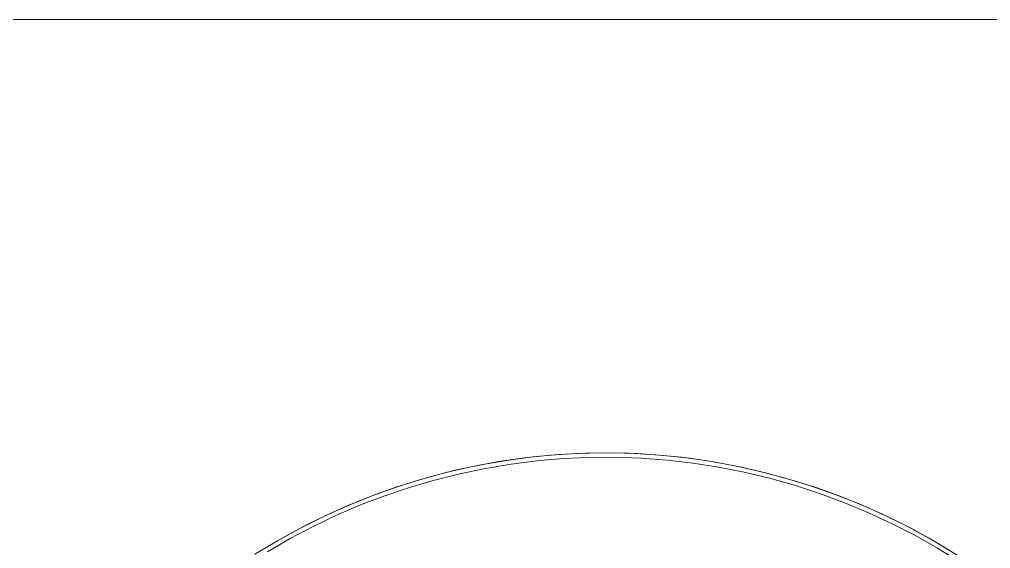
# Model space of a CAD drawing. Header units: millimetres. Extents: x -22227 to 20164, y 15335 to 61747.
# Drawn here: x -5887.4 to -5441.7, y 61504 to 61746.9 of the extents above; entities that cross this region are included whole.
import ezdxf

# ---------------------------------------------------------------- set-up
doc = ezdxf.new("R2010")
doc.units = ezdxf.units.MM
doc.layers.add('M-EQPM', color=7, linetype='Continuous', lineweight=5)

# ---------------------------------------------------------------- blocks, each defined once
blk = doc.blocks.new('DanNong_VRV - OD-A-1-1235631-MẶT BẰNG BỐ TRÍ THIẾT BỊ')
at = {"layer": 'M-EQPM'}
for p, q in [((-885, 688.22), (655, 688.22)), ((-885, 688.22), (655, 688.22)), ((-876.43, 688.22), (655, 688.22)), ((-846.87, 688.22), (616.87, 688.22)), ((-846.87, 688.22), (585, 688.22)), ((616.87, 688.22), (-846.87, 688.22)), ((616.87, 688.22), (-846.87, 688.22)), ((616.87, 688.22), (-846.87, 688.22)), ((616.87, 688.22), (-846.87, 688.22)), ((616.87, 688.22), (-846.87, 688.22)), ((616.87, 688.22), (-846.87, 688.22)), ((616.87, 688.22), (-846.87, 688.22)), ((616.87, 688.22), (-846.87, 688.22)), ((616.87, 688.22), (-846.87, 688.22)), ((616.87, 688.22), (-846.87, 688.22)), ((-688.5, 688.22), (515.5, 688.22))]:
    blk.add_line(p, q, dxfattribs=at)
at = {"layer": 'M-EQPM', "flags": 128}
for points in [[(371.42, 443.85), (361.07, 450), (350.48, 455.74), (339.67, 461.04), (328.66, 465.91), (317.46, 470.33), (306.1, 474.3), (294.58, 477.81), (282.94, 480.87), (271.18, 483.45), (259.32, 485.56), (247.4, 487.19), (235.41, 488.35), (223.39, 489.03), (211.35, 489.22), (199.32, 488.93), (187.3, 488.17), (175.33, 486.92), (163.41, 485.19), (151.58, 482.99), (139.84, 480.32), (128.22, 477.18), (116.73, 473.58), (105.39, 469.52), (94.23, 465.01), (83.26, 460.06), (72.49, 454.68), (61.95, 448.87), (51.64, 442.64)], [(371.42, 443.85), (361.07, 450), (350.48, 455.74), (339.67, 461.04), (328.66, 465.91), (317.46, 470.33), (306.1, 474.3), (294.58, 477.81), (282.94, 480.87), (271.18, 483.45), (259.32, 485.56), (247.4, 487.19), (235.41, 488.35), (223.39, 489.03), (211.35, 489.22), (199.32, 488.93), (187.3, 488.17), (175.33, 486.92), (163.41, 485.19), (151.58, 482.99), (139.84, 480.32), (128.22, 477.18), (116.73, 473.58), (105.39, 469.52), (94.23, 465.01), (83.26, 460.06), (72.49, 454.68), (61.95, 448.87), (51.64, 442.64)], [(374.62, 441.83), (364.35, 448.11), (353.84, 453.98), (343.1, 459.42), (332.15, 464.42), (321.01, 468.98), (309.69, 473.1), (298.22, 476.76), (286.61, 479.96), (274.89, 482.69), (263.06, 484.95), (251.16, 486.73), (239.19, 488.04), (227.18, 488.86), (215.14, 489.21), (203.11, 489.08), (191.08, 488.46), (179.09, 487.36), (167.16, 485.79), (155.29, 483.74), (143.52, 481.21), (131.86, 478.22), (120.33, 474.76), (108.94, 470.85), (97.73, 466.48), (86.69, 461.67), (75.86, 456.42), (65.24, 450.74), (54.86, 444.64)], [(57.39, 443.84), (67.74, 449.84), (78.32, 455.42), (89.11, 460.57), (100.1, 465.29), (111.27, 469.56), (122.6, 473.39), (134.07, 476.75), (145.68, 479.66), (157.38, 482.1), (169.18, 484.07), (181.04, 485.56), (192.96, 486.58), (204.91, 487.13), (216.87, 487.19), (228.82, 486.78), (240.74, 485.89), (252.62, 484.52), (264.44, 482.68), (276.17, 480.36), (287.81, 477.58), (299.32, 474.34), (310.69, 470.64), (321.9, 466.49), (332.94, 461.89), (343.79, 456.85), (354.43, 451.39), (364.84, 445.5), (375.01, 439.21)], [(57.39, 443.84), (67.74, 449.84), (78.32, 455.42), (89.11, 460.57), (100.1, 465.29), (111.27, 469.56), (122.6, 473.39), (134.07, 476.75), (145.68, 479.66), (157.38, 482.1), (169.18, 484.07), (181.04, 485.56), (192.96, 486.58), (204.91, 487.13), (216.87, 487.19), (228.82, 486.78), (240.74, 485.89), (252.62, 484.52), (264.44, 482.68), (276.17, 480.36), (287.81, 477.58), (299.32, 474.34), (310.69, 470.64), (321.9, 466.49), (332.94, 461.89), (343.79, 456.85), (354.43, 451.39), (364.84, 445.5), (375.01, 439.21)], [(57.39, 443.84), (67.74, 449.84), (78.32, 455.42), (89.11, 460.57), (100.1, 465.29), (111.27, 469.56), (122.6, 473.39), (134.07, 476.75), (145.68, 479.66), (157.38, 482.1), (169.18, 484.07), (181.04, 485.56), (192.96, 486.58), (204.91, 487.13), (216.87, 487.19), (228.82, 486.78), (240.74, 485.89), (252.62, 484.52), (264.44, 482.68), (276.17, 480.36), (287.81, 477.58), (299.32, 474.34), (310.69, 470.64), (321.9, 466.49), (332.94, 461.89), (343.79, 456.85), (354.43, 451.39), (364.84, 445.5), (375.01, 439.21)]]:
    blk.add_lwpolyline(points, dxfattribs=at)
blk = doc.blocks.new('DanNong_VRV - OD-A-1-V165-MẶT BẰNG BỐ TRÍ THIẾT BỊ')
at = {"layer": 'M-EQPM'}
for p, q in [((-885, 688.22), (655, 688.22)), ((-885, 688.22), (655, 688.22)), ((-876.43, 688.22), (655, 688.22)), ((-846.87, 688.22), (616.87, 688.22)), ((-846.87, 688.22), (585, 688.22)), ((616.87, 688.22), (-846.87, 688.22)), ((616.87, 688.22), (-846.87, 688.22)), ((616.87, 688.22), (-846.87, 688.22)), ((616.87, 688.22), (-846.87, 688.22)), ((616.87, 688.22), (-846.87, 688.22)), ((616.87, 688.22), (-846.87, 688.22)), ((616.87, 688.22), (-846.87, 688.22)), ((616.87, 688.22), (-846.87, 688.22)), ((616.87, 688.22), (-846.87, 688.22)), ((616.87, 688.22), (-846.87, 688.22)), ((-688.5, 688.22), (515.5, 688.22))]:
    blk.add_line(p, q, dxfattribs=at)
at = {"layer": 'M-EQPM', "flags": 128}
for points in [[(371.42, 443.85), (361.07, 450), (350.48, 455.74), (339.67, 461.04), (328.66, 465.91), (317.46, 470.33), (306.1, 474.3), (294.58, 477.81), (282.94, 480.87), (271.18, 483.45), (259.32, 485.56), (247.4, 487.19), (235.41, 488.35), (223.39, 489.03), (211.35, 489.22), (199.32, 488.93), (187.3, 488.17), (175.33, 486.92), (163.41, 485.19), (151.58, 482.99), (139.84, 480.32), (128.22, 477.18), (116.73, 473.58), (105.39, 469.52), (94.23, 465.01), (83.26, 460.06), (72.49, 454.68), (61.95, 448.87), (51.64, 442.64)], [(371.42, 443.85), (361.07, 450), (350.48, 455.74), (339.67, 461.04), (328.66, 465.91), (317.46, 470.33), (306.1, 474.3), (294.58, 477.81), (282.94, 480.87), (271.18, 483.45), (259.32, 485.56), (247.4, 487.19), (235.41, 488.35), (223.39, 489.03), (211.35, 489.22), (199.32, 488.93), (187.3, 488.17), (175.33, 486.92), (163.41, 485.19), (151.58, 482.99), (139.84, 480.32), (128.22, 477.18), (116.73, 473.58), (105.39, 469.52), (94.23, 465.01), (83.26, 460.06), (72.49, 454.68), (61.95, 448.87), (51.64, 442.64)], [(374.62, 441.83), (364.35, 448.11), (353.84, 453.98), (343.1, 459.42), (332.15, 464.42), (321.01, 468.98), (309.69, 473.1), (298.22, 476.76), (286.61, 479.96), (274.89, 482.69), (263.06, 484.95), (251.16, 486.73), (239.19, 488.04), (227.18, 488.86), (215.14, 489.21), (203.11, 489.08), (191.08, 488.46), (179.09, 487.36), (167.16, 485.79), (155.29, 483.74), (143.52, 481.21), (131.86, 478.22), (120.33, 474.76), (108.94, 470.85), (97.73, 466.48), (86.69, 461.67), (75.86, 456.42), (65.24, 450.74), (54.86, 444.64)], [(57.39, 443.84), (67.74, 449.84), (78.32, 455.42), (89.11, 460.57), (100.1, 465.29), (111.27, 469.56), (122.6, 473.39), (134.07, 476.75), (145.68, 479.66), (157.38, 482.1), (169.18, 484.07), (181.04, 485.56), (192.96, 486.58), (204.91, 487.13), (216.87, 487.19), (228.82, 486.78), (240.74, 485.89), (252.62, 484.52), (264.44, 482.68), (276.17, 480.36), (287.81, 477.58), (299.32, 474.34), (310.69, 470.64), (321.9, 466.49), (332.94, 461.89), (343.79, 456.85), (354.43, 451.39), (364.84, 445.5), (375.01, 439.21)], [(57.39, 443.84), (67.74, 449.84), (78.32, 455.42), (89.11, 460.57), (100.1, 465.29), (111.27, 469.56), (122.6, 473.39), (134.07, 476.75), (145.68, 479.66), (157.38, 482.1), (169.18, 484.07), (181.04, 485.56), (192.96, 486.58), (204.91, 487.13), (216.87, 487.19), (228.82, 486.78), (240.74, 485.89), (252.62, 484.52), (264.44, 482.68), (276.17, 480.36), (287.81, 477.58), (299.32, 474.34), (310.69, 470.64), (321.9, 466.49), (332.94, 461.89), (343.79, 456.85), (354.43, 451.39), (364.84, 445.5), (375.01, 439.21)], [(57.39, 443.84), (67.74, 449.84), (78.32, 455.42), (89.11, 460.57), (100.1, 465.29), (111.27, 469.56), (122.6, 473.39), (134.07, 476.75), (145.68, 479.66), (157.38, 482.1), (169.18, 484.07), (181.04, 485.56), (192.96, 486.58), (204.91, 487.13), (216.87, 487.19), (228.82, 486.78), (240.74, 485.89), (252.62, 484.52), (264.44, 482.68), (276.17, 480.36), (287.81, 477.58), (299.32, 474.34), (310.69, 470.64), (321.9, 466.49), (332.94, 461.89), (343.79, 456.85), (354.43, 451.39), (364.84, 445.5), (375.01, 439.21)]]:
    blk.add_lwpolyline(points, dxfattribs=at)
blk = doc.blocks.new('DanNong_VRV - OD-A-1-V174-MẶT BẰNG BỐ TRÍ THIẾT BỊ')
at = {"layer": 'M-EQPM'}
for p, q in [((-885, 688.22), (655, 688.22)), ((-885, 688.22), (655, 688.22)), ((-885, 688.22), (655, 688.22)), ((-885, 688.22), (655, 688.22)), ((-876.43, 688.22), (655, 688.22)), ((-876.43, 688.22), (655, 688.22)), ((-846.87, 688.22), (616.87, 688.22)), ((-846.87, 688.22), (585, 688.22)), ((616.87, 688.22), (-846.87, 688.22)), ((616.87, 688.22), (-846.87, 688.22)), ((616.87, 688.22), (-846.87, 688.22)), ((616.87, 688.22), (-846.87, 688.22)), ((616.87, 688.22), (-846.87, 688.22)), ((616.87, 688.22), (-846.87, 688.22)), ((616.87, 688.22), (-846.87, 688.22)), ((616.87, 688.22), (-846.87, 688.22)), ((616.87, 688.22), (-846.87, 688.22)), ((616.87, 688.22), (-846.87, 688.22)), ((-846.87, 688.22), (616.87, 688.22)), ((-846.87, 688.22), (585, 688.22)), ((616.87, 688.22), (-846.87, 688.22)), ((616.87, 688.22), (-846.87, 688.22)), ((616.87, 688.22), (-846.87, 688.22)), ((616.87, 688.22), (-846.87, 688.22)), ((616.87, 688.22), (-846.87, 688.22)), ((616.87, 688.22), (-846.87, 688.22)), ((616.87, 688.22), (-846.87, 688.22)), ((616.87, 688.22), (-846.87, 688.22)), ((616.87, 688.22), (-846.87, 688.22)), ((616.87, 688.22), (-846.87, 688.22)), ((-688.5, 688.22), (515.5, 688.22)), ((-688.5, 688.22), (515.5, 688.22))]:
    blk.add_line(p, q, dxfattribs=at)
at = {"layer": 'M-EQPM', "flags": 128}
for points in [[(371.42, 443.85), (361.07, 450), (350.48, 455.74), (339.67, 461.04), (328.66, 465.91), (317.46, 470.33), (306.1, 474.3), (294.58, 477.81), (282.94, 480.87), (271.18, 483.45), (259.32, 485.56), (247.4, 487.19), (235.41, 488.35), (223.39, 489.03), (211.35, 489.22), (199.32, 488.93), (187.3, 488.17), (175.33, 486.92), (163.41, 485.19), (151.58, 482.99), (139.84, 480.32), (128.22, 477.18), (116.73, 473.58), (105.39, 469.52), (94.23, 465.01), (83.26, 460.06), (72.49, 454.68), (61.95, 448.87), (51.64, 442.64)], [(371.42, 443.85), (361.07, 450), (350.48, 455.74), (339.67, 461.04), (328.66, 465.91), (317.46, 470.33), (306.1, 474.3), (294.58, 477.81), (282.94, 480.87), (271.18, 483.45), (259.32, 485.56), (247.4, 487.19), (235.41, 488.35), (223.39, 489.03), (211.35, 489.22), (199.32, 488.93), (187.3, 488.17), (175.33, 486.92), (163.41, 485.19), (151.58, 482.99), (139.84, 480.32), (128.22, 477.18), (116.73, 473.58), (105.39, 469.52), (94.23, 465.01), (83.26, 460.06), (72.49, 454.68), (61.95, 448.87), (51.64, 442.64)], [(371.42, 443.85), (361.07, 450), (350.48, 455.74), (339.67, 461.04), (328.66, 465.91), (317.46, 470.33), (306.1, 474.3), (294.58, 477.81), (282.94, 480.87), (271.18, 483.45), (259.32, 485.56), (247.4, 487.19), (235.41, 488.35), (223.39, 489.03), (211.35, 489.22), (199.32, 488.93), (187.3, 488.17), (175.33, 486.92), (163.41, 485.19), (151.58, 482.99), (139.84, 480.32), (128.22, 477.18), (116.73, 473.58), (105.39, 469.52), (94.23, 465.01), (83.26, 460.06), (72.49, 454.68), (61.95, 448.87), (51.64, 442.64)], [(371.42, 443.85), (361.07, 450), (350.48, 455.74), (339.67, 461.04), (328.66, 465.91), (317.46, 470.33), (306.1, 474.3), (294.58, 477.81), (282.94, 480.87), (271.18, 483.45), (259.32, 485.56), (247.4, 487.19), (235.41, 488.35), (223.39, 489.03), (211.35, 489.22), (199.32, 488.93), (187.3, 488.17), (175.33, 486.92), (163.41, 485.19), (151.58, 482.99), (139.84, 480.32), (128.22, 477.18), (116.73, 473.58), (105.39, 469.52), (94.23, 465.01), (83.26, 460.06), (72.49, 454.68), (61.95, 448.87), (51.64, 442.64)], [(374.62, 441.83), (364.35, 448.11), (353.84, 453.98), (343.1, 459.42), (332.15, 464.42), (321.01, 468.98), (309.69, 473.1), (298.22, 476.76), (286.61, 479.96), (274.89, 482.69), (263.06, 484.95), (251.16, 486.73), (239.19, 488.04), (227.18, 488.86), (215.14, 489.21), (203.11, 489.08), (191.08, 488.46), (179.09, 487.36), (167.16, 485.79), (155.29, 483.74), (143.52, 481.21), (131.86, 478.22), (120.33, 474.76), (108.94, 470.85), (97.73, 466.48), (86.69, 461.67), (75.86, 456.42), (65.24, 450.74), (54.86, 444.64)], [(374.62, 441.83), (364.35, 448.11), (353.84, 453.98), (343.1, 459.42), (332.15, 464.42), (321.01, 468.98), (309.69, 473.1), (298.22, 476.76), (286.61, 479.96), (274.89, 482.69), (263.06, 484.95), (251.16, 486.73), (239.19, 488.04), (227.18, 488.86), (215.14, 489.21), (203.11, 489.08), (191.08, 488.46), (179.09, 487.36), (167.16, 485.79), (155.29, 483.74), (143.52, 481.21), (131.86, 478.22), (120.33, 474.76), (108.94, 470.85), (97.73, 466.48), (86.69, 461.67), (75.86, 456.42), (65.24, 450.74), (54.86, 444.64)], [(57.39, 443.84), (67.74, 449.84), (78.32, 455.42), (89.11, 460.57), (100.1, 465.29), (111.27, 469.56), (122.6, 473.39), (134.07, 476.75), (145.68, 479.66), (157.38, 482.1), (169.18, 484.07), (181.04, 485.56), (192.96, 486.58), (204.91, 487.13), (216.87, 487.19), (228.82, 486.78), (240.74, 485.89), (252.62, 484.52), (264.44, 482.68), (276.17, 480.36), (287.81, 477.58), (299.32, 474.34), (310.69, 470.64), (321.9, 466.49), (332.94, 461.89), (343.79, 456.85), (354.43, 451.39), (364.84, 445.5), (375.01, 439.21)], [(57.39, 443.84), (67.74, 449.84), (78.32, 455.42), (89.11, 460.57), (100.1, 465.29), (111.27, 469.56), (122.6, 473.39), (134.07, 476.75), (145.68, 479.66), (157.38, 482.1), (169.18, 484.07), (181.04, 485.56), (192.96, 486.58), (204.91, 487.13), (216.87, 487.19), (228.82, 486.78), (240.74, 485.89), (252.62, 484.52), (264.44, 482.68), (276.17, 480.36), (287.81, 477.58), (299.32, 474.34), (310.69, 470.64), (321.9, 466.49), (332.94, 461.89), (343.79, 456.85), (354.43, 451.39), (364.84, 445.5), (375.01, 439.21)], [(57.39, 443.84), (67.74, 449.84), (78.32, 455.42), (89.11, 460.57), (100.1, 465.29), (111.27, 469.56), (122.6, 473.39), (134.07, 476.75), (145.68, 479.66), (157.38, 482.1), (169.18, 484.07), (181.04, 485.56), (192.96, 486.58), (204.91, 487.13), (216.87, 487.19), (228.82, 486.78), (240.74, 485.89), (252.62, 484.52), (264.44, 482.68), (276.17, 480.36), (287.81, 477.58), (299.32, 474.34), (310.69, 470.64), (321.9, 466.49), (332.94, 461.89), (343.79, 456.85), (354.43, 451.39), (364.84, 445.5), (375.01, 439.21)], [(57.39, 443.84), (67.74, 449.84), (78.32, 455.42), (89.11, 460.57), (100.1, 465.29), (111.27, 469.56), (122.6, 473.39), (134.07, 476.75), (145.68, 479.66), (157.38, 482.1), (169.18, 484.07), (181.04, 485.56), (192.96, 486.58), (204.91, 487.13), (216.87, 487.19), (228.82, 486.78), (240.74, 485.89), (252.62, 484.52), (264.44, 482.68), (276.17, 480.36), (287.81, 477.58), (299.32, 474.34), (310.69, 470.64), (321.9, 466.49), (332.94, 461.89), (343.79, 456.85), (354.43, 451.39), (364.84, 445.5), (375.01, 439.21)], [(57.39, 443.84), (67.74, 449.84), (78.32, 455.42), (89.11, 460.57), (100.1, 465.29), (111.27, 469.56), (122.6, 473.39), (134.07, 476.75), (145.68, 479.66), (157.38, 482.1), (169.18, 484.07), (181.04, 485.56), (192.96, 486.58), (204.91, 487.13), (216.87, 487.19), (228.82, 486.78), (240.74, 485.89), (252.62, 484.52), (264.44, 482.68), (276.17, 480.36), (287.81, 477.58), (299.32, 474.34), (310.69, 470.64), (321.9, 466.49), (332.94, 461.89), (343.79, 456.85), (354.43, 451.39), (364.84, 445.5), (375.01, 439.21)], [(57.39, 443.84), (67.74, 449.84), (78.32, 455.42), (89.11, 460.57), (100.1, 465.29), (111.27, 469.56), (122.6, 473.39), (134.07, 476.75), (145.68, 479.66), (157.38, 482.1), (169.18, 484.07), (181.04, 485.56), (192.96, 486.58), (204.91, 487.13), (216.87, 487.19), (228.82, 486.78), (240.74, 485.89), (252.62, 484.52), (264.44, 482.68), (276.17, 480.36), (287.81, 477.58), (299.32, 474.34), (310.69, 470.64), (321.9, 466.49), (332.94, 461.89), (343.79, 456.85), (354.43, 451.39), (364.84, 445.5), (375.01, 439.21)]]:
    blk.add_lwpolyline(points, dxfattribs=at)
blk = doc.blocks.new('DanNong_VRV - OD-A-1-V179-MẶT BẰNG BỐ TRÍ THIẾT BỊ')
at = {"layer": 'M-EQPM'}
for p, q in [((-885, 688.22), (655, 688.22)), ((-885, 688.22), (655, 688.22)), ((-885, 688.22), (655, 688.22)), ((-885, 688.22), (655, 688.22)), ((-876.43, 688.22), (655, 688.22)), ((-876.43, 688.22), (655, 688.22)), ((-846.87, 688.22), (616.87, 688.22)), ((-846.87, 688.22), (585, 688.22)), ((616.87, 688.22), (-846.87, 688.22)), ((616.87, 688.22), (-846.87, 688.22)), ((616.87, 688.22), (-846.87, 688.22)), ((616.87, 688.22), (-846.87, 688.22)), ((616.87, 688.22), (-846.87, 688.22)), ((616.87, 688.22), (-846.87, 688.22)), ((616.87, 688.22), (-846.87, 688.22)), ((616.87, 688.22), (-846.87, 688.22)), ((616.87, 688.22), (-846.87, 688.22)), ((616.87, 688.22), (-846.87, 688.22)), ((-846.87, 688.22), (616.87, 688.22)), ((-846.87, 688.22), (585, 688.22)), ((616.87, 688.22), (-846.87, 688.22)), ((616.87, 688.22), (-846.87, 688.22)), ((616.87, 688.22), (-846.87, 688.22)), ((616.87, 688.22), (-846.87, 688.22)), ((616.87, 688.22), (-846.87, 688.22)), ((616.87, 688.22), (-846.87, 688.22)), ((616.87, 688.22), (-846.87, 688.22)), ((616.87, 688.22), (-846.87, 688.22)), ((616.87, 688.22), (-846.87, 688.22)), ((616.87, 688.22), (-846.87, 688.22)), ((-688.5, 688.22), (515.5, 688.22)), ((-688.5, 688.22), (515.5, 688.22))]:
    blk.add_line(p, q, dxfattribs=at)
at = {"layer": 'M-EQPM', "flags": 128}
for points in [[(371.42, 443.85), (361.07, 450), (350.48, 455.74), (339.67, 461.04), (328.66, 465.91), (317.46, 470.33), (306.1, 474.3), (294.58, 477.81), (282.94, 480.87), (271.18, 483.45), (259.32, 485.56), (247.4, 487.19), (235.41, 488.35), (223.39, 489.03), (211.35, 489.22), (199.32, 488.93), (187.3, 488.17), (175.33, 486.92), (163.41, 485.19), (151.58, 482.99), (139.84, 480.32), (128.22, 477.18), (116.73, 473.58), (105.39, 469.52), (94.23, 465.01), (83.26, 460.06), (72.49, 454.68), (61.95, 448.87), (51.64, 442.64)], [(371.42, 443.85), (361.07, 450), (350.48, 455.74), (339.67, 461.04), (328.66, 465.91), (317.46, 470.33), (306.1, 474.3), (294.58, 477.81), (282.94, 480.87), (271.18, 483.45), (259.32, 485.56), (247.4, 487.19), (235.41, 488.35), (223.39, 489.03), (211.35, 489.22), (199.32, 488.93), (187.3, 488.17), (175.33, 486.92), (163.41, 485.19), (151.58, 482.99), (139.84, 480.32), (128.22, 477.18), (116.73, 473.58), (105.39, 469.52), (94.23, 465.01), (83.26, 460.06), (72.49, 454.68), (61.95, 448.87), (51.64, 442.64)], [(371.42, 443.85), (361.07, 450), (350.48, 455.74), (339.67, 461.04), (328.66, 465.91), (317.46, 470.33), (306.1, 474.3), (294.58, 477.81), (282.94, 480.87), (271.18, 483.45), (259.32, 485.56), (247.4, 487.19), (235.41, 488.35), (223.39, 489.03), (211.35, 489.22), (199.32, 488.93), (187.3, 488.17), (175.33, 486.92), (163.41, 485.19), (151.58, 482.99), (139.84, 480.32), (128.22, 477.18), (116.73, 473.58), (105.39, 469.52), (94.23, 465.01), (83.26, 460.06), (72.49, 454.68), (61.95, 448.87), (51.64, 442.64)], [(371.42, 443.85), (361.07, 450), (350.48, 455.74), (339.67, 461.04), (328.66, 465.91), (317.46, 470.33), (306.1, 474.3), (294.58, 477.81), (282.94, 480.87), (271.18, 483.45), (259.32, 485.56), (247.4, 487.19), (235.41, 488.35), (223.39, 489.03), (211.35, 489.22), (199.32, 488.93), (187.3, 488.17), (175.33, 486.92), (163.41, 485.19), (151.58, 482.99), (139.84, 480.32), (128.22, 477.18), (116.73, 473.58), (105.39, 469.52), (94.23, 465.01), (83.26, 460.06), (72.49, 454.68), (61.95, 448.87), (51.64, 442.64)], [(374.62, 441.83), (364.35, 448.11), (353.84, 453.98), (343.1, 459.42), (332.15, 464.42), (321.01, 468.98), (309.69, 473.1), (298.22, 476.76), (286.61, 479.96), (274.89, 482.69), (263.06, 484.95), (251.16, 486.73), (239.19, 488.04), (227.18, 488.86), (215.14, 489.21), (203.11, 489.08), (191.08, 488.46), (179.09, 487.36), (167.16, 485.79), (155.29, 483.74), (143.52, 481.21), (131.86, 478.22), (120.33, 474.76), (108.94, 470.85), (97.73, 466.48), (86.69, 461.67), (75.86, 456.42), (65.24, 450.74), (54.86, 444.64)], [(374.62, 441.83), (364.35, 448.11), (353.84, 453.98), (343.1, 459.42), (332.15, 464.42), (321.01, 468.98), (309.69, 473.1), (298.22, 476.76), (286.61, 479.96), (274.89, 482.69), (263.06, 484.95), (251.16, 486.73), (239.19, 488.04), (227.18, 488.86), (215.14, 489.21), (203.11, 489.08), (191.08, 488.46), (179.09, 487.36), (167.16, 485.79), (155.29, 483.74), (143.52, 481.21), (131.86, 478.22), (120.33, 474.76), (108.94, 470.85), (97.73, 466.48), (86.69, 461.67), (75.86, 456.42), (65.24, 450.74), (54.86, 444.64)], [(57.39, 443.84), (67.74, 449.84), (78.32, 455.42), (89.11, 460.57), (100.1, 465.29), (111.27, 469.56), (122.6, 473.39), (134.07, 476.75), (145.68, 479.66), (157.38, 482.1), (169.18, 484.07), (181.04, 485.56), (192.96, 486.58), (204.91, 487.13), (216.87, 487.19), (228.82, 486.78), (240.74, 485.89), (252.62, 484.52), (264.44, 482.68), (276.17, 480.36), (287.81, 477.58), (299.32, 474.34), (310.69, 470.64), (321.9, 466.49), (332.94, 461.89), (343.79, 456.85), (354.43, 451.39), (364.84, 445.5), (375.01, 439.21)], [(57.39, 443.84), (67.74, 449.84), (78.32, 455.42), (89.11, 460.57), (100.1, 465.29), (111.27, 469.56), (122.6, 473.39), (134.07, 476.75), (145.68, 479.66), (157.38, 482.1), (169.18, 484.07), (181.04, 485.56), (192.96, 486.58), (204.91, 487.13), (216.87, 487.19), (228.82, 486.78), (240.74, 485.89), (252.62, 484.52), (264.44, 482.68), (276.17, 480.36), (287.81, 477.58), (299.32, 474.34), (310.69, 470.64), (321.9, 466.49), (332.94, 461.89), (343.79, 456.85), (354.43, 451.39), (364.84, 445.5), (375.01, 439.21)], [(57.39, 443.84), (67.74, 449.84), (78.32, 455.42), (89.11, 460.57), (100.1, 465.29), (111.27, 469.56), (122.6, 473.39), (134.07, 476.75), (145.68, 479.66), (157.38, 482.1), (169.18, 484.07), (181.04, 485.56), (192.96, 486.58), (204.91, 487.13), (216.87, 487.19), (228.82, 486.78), (240.74, 485.89), (252.62, 484.52), (264.44, 482.68), (276.17, 480.36), (287.81, 477.58), (299.32, 474.34), (310.69, 470.64), (321.9, 466.49), (332.94, 461.89), (343.79, 456.85), (354.43, 451.39), (364.84, 445.5), (375.01, 439.21)], [(57.39, 443.84), (67.74, 449.84), (78.32, 455.42), (89.11, 460.57), (100.1, 465.29), (111.27, 469.56), (122.6, 473.39), (134.07, 476.75), (145.68, 479.66), (157.38, 482.1), (169.18, 484.07), (181.04, 485.56), (192.96, 486.58), (204.91, 487.13), (216.87, 487.19), (228.82, 486.78), (240.74, 485.89), (252.62, 484.52), (264.44, 482.68), (276.17, 480.36), (287.81, 477.58), (299.32, 474.34), (310.69, 470.64), (321.9, 466.49), (332.94, 461.89), (343.79, 456.85), (354.43, 451.39), (364.84, 445.5), (375.01, 439.21)], [(57.39, 443.84), (67.74, 449.84), (78.32, 455.42), (89.11, 460.57), (100.1, 465.29), (111.27, 469.56), (122.6, 473.39), (134.07, 476.75), (145.68, 479.66), (157.38, 482.1), (169.18, 484.07), (181.04, 485.56), (192.96, 486.58), (204.91, 487.13), (216.87, 487.19), (228.82, 486.78), (240.74, 485.89), (252.62, 484.52), (264.44, 482.68), (276.17, 480.36), (287.81, 477.58), (299.32, 474.34), (310.69, 470.64), (321.9, 466.49), (332.94, 461.89), (343.79, 456.85), (354.43, 451.39), (364.84, 445.5), (375.01, 439.21)], [(57.39, 443.84), (67.74, 449.84), (78.32, 455.42), (89.11, 460.57), (100.1, 465.29), (111.27, 469.56), (122.6, 473.39), (134.07, 476.75), (145.68, 479.66), (157.38, 482.1), (169.18, 484.07), (181.04, 485.56), (192.96, 486.58), (204.91, 487.13), (216.87, 487.19), (228.82, 486.78), (240.74, 485.89), (252.62, 484.52), (264.44, 482.68), (276.17, 480.36), (287.81, 477.58), (299.32, 474.34), (310.69, 470.64), (321.9, 466.49), (332.94, 461.89), (343.79, 456.85), (354.43, 451.39), (364.84, 445.5), (375.01, 439.21)]]:
    blk.add_lwpolyline(points, dxfattribs=at)
blk = doc.blocks.new('AK-SGS-M3-Hrvt_rvt-1-MẶT BẰNG BỐ TRÍ THIẾT BỊ')
at = {"layer": 'M-EQPM', "lineweight": 9}
for name in ['DanNong_VRV - OD-A-1-1235631-MẶT BẰNG BỐ TRÍ THIẾT BỊ', 'DanNong_VRV - OD-A-1-V165-MẶT BẰNG BỐ TRÍ THIẾT BỊ', 'DanNong_VRV - OD-A-1-V174-MẶT BẰNG BỐ TRÍ THIẾT BỊ', 'DanNong_VRV - OD-A-1-V179-MẶT BẰNG BỐ TRÍ THIẾT BỊ']:
    blk.add_blockref(name, (-5830.9, 61058.71), dxfattribs=at)

msp = doc.modelspace()

# ---------------------------------------------------------------- block references
at = {"lineweight": 5}
msp.add_blockref('AK-SGS-M3-Hrvt_rvt-1-MẶT BẰNG BỐ TRÍ THIẾT BỊ', (0, 0), dxfattribs=at)

doc.saveas('drawing.dxf')
